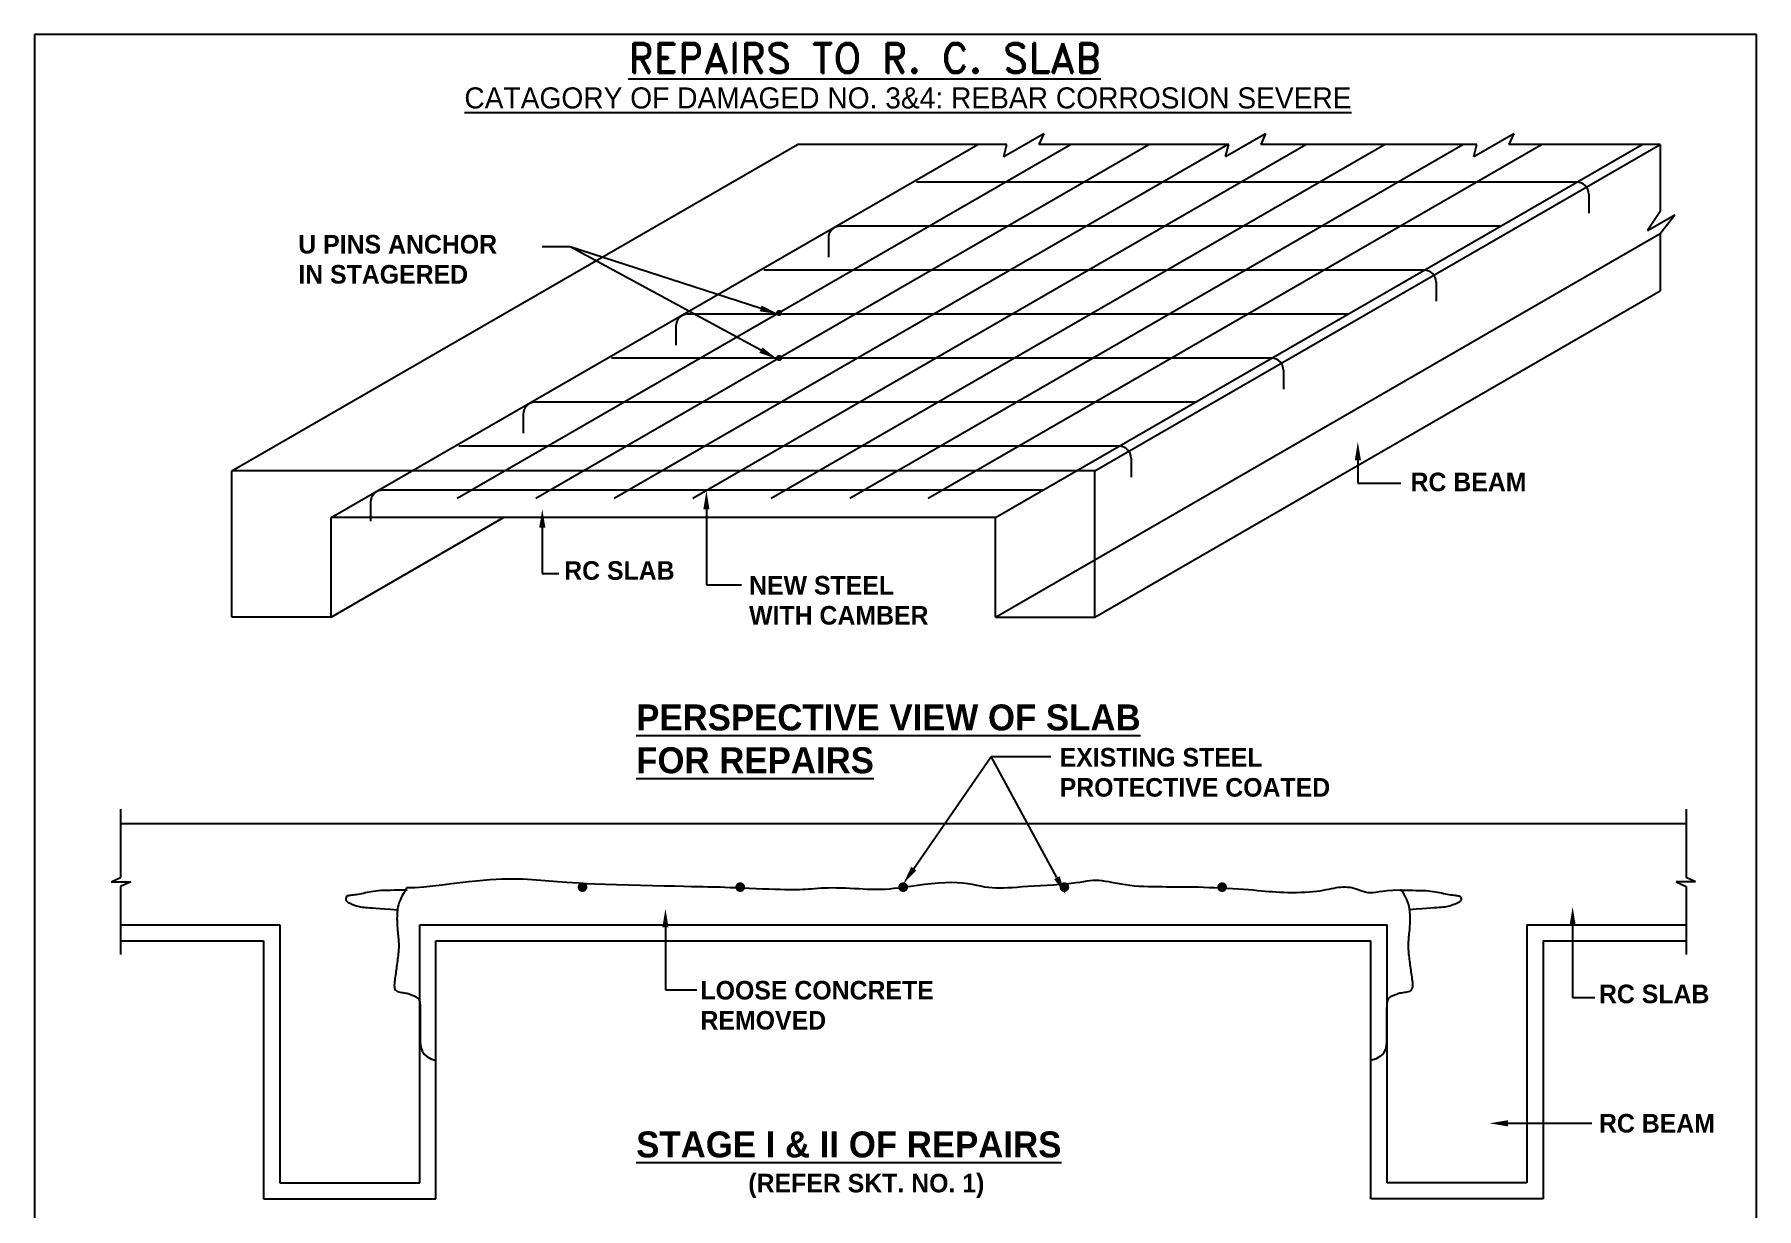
# Model space of a CAD drawing. Header units: millimetres. Extents: x -8855 to 105318, y -17958 to 67465.
# Drawn here: x 77640 to 98406, y 53209 to 67375 of the extents above; entities that cross this region are included whole.
import ezdxf
from ezdxf.lldxf.tags import DXFTag

# ---------------------------------------------------------------- set-up
doc = ezdxf.new("R2010")
doc.units = ezdxf.units.MM
doc.header["$LTSCALE"] = 25
for name, color, linetype in [('4', 4, 'Continuous'), ('COL', 3, 'Continuous'), ('TEXT', 2, 'Continuous')]:
    doc.layers.add(name, color=color, linetype=linetype)
doc.styles.add('ROMANS', font='stylu.ttf')
doc.styles.add('STYLE1', font='')
doc.styles.add('STYLE2', font='romand.shx')
doc.styles.get('STYLE1').set_extended_font_data('DomBold BT')
tags = doc.linetypes.add('HIDDEN2', pattern=[4.7625, 3.175, -1.5875]).pattern_tags.tags
tags[6:7] = [DXFTag(74, 4), DXFTag(75, 0), DXFTag(340, '0'), DXFTag(46, 1.0), DXFTag(50, 0.0), DXFTag(44, 0.0), DXFTag(45, 0.0)]
tags[4:5] = [DXFTag(74, 4), DXFTag(75, 0), DXFTag(340, '0'), DXFTag(46, 1.0), DXFTag(50, 0.0), DXFTag(44, 0.0), DXFTag(45, 0.0)]

msp = doc.modelspace()

# ---------------------------------------------------------------- linework, layer by layer
at = {"layer": '4'}
for p, q in [((80020.90527, 62111.39073), (86839.21791, 66047.94537)), ((82738.44083, 61778.54273), (90133.26312, 66047.94537)), ((83684.97387, 61778.54273), (91079.79616, 66047.94537)), ((84631.50691, 61778.54273), (92026.3292, 66047.94537)), ((85578.03995, 61778.54273), (92972.86224, 66047.94537)), ((86524.57299, 61778.54273), (93919.39528, 66047.94537)), ((89366.05459, 66047.94537), (86839.21791, 66047.94537)), ((87471.10603, 61778.54273), (94865.92832, 66047.94537)), ((88417.63907, 61778.54273), (95812.46136, 66047.94537)), ((89327.5915, 65901.68746), (89810.62404, 66181.39146)), ((89327.5915, 65901.68746), (89366.05459, 66047.94537)), ((89810.62404, 66181.39146), (89752.00267, 66047.94537)), ((92041.27659, 66047.94537), (89752.00267, 66047.94537)), ((90425.02262, 62111.39073), (97243.33527, 66047.94537)), ((92002.8135, 65901.68746), (92485.84604, 66181.39146)), ((92002.8135, 65901.68746), (92041.27659, 66047.94537)), ((92485.84604, 66181.39146), (92427.22467, 66047.94537)), ((95033.56195, 66047.94537), (92427.22467, 66047.94537)), ((94995.09886, 65901.68746), (95478.1314, 66181.39146)), ((94995.09886, 65901.68746), (95033.56195, 66047.94537)), ((95478.1314, 66181.39146), (95419.51002, 66047.94537)), ((97243.33527, 66047.94537), (95419.51002, 66047.94537)), ((97243.33527, 66047.94537), (97243.33527, 65239.16194)), ((96238.36801, 65592.86829), (88276.27273, 65592.86829)), ((96381.76011, 65449.47619), (96381.76011, 65218.58735)), ((97243.33527, 65239.16194), (97090.58714, 65008.53539)), ((95318.54996, 65061.81109), (87356.45468, 65061.81109)), ((97090.58714, 65008.53539), (97419.71361, 65198.55665)), ((97243.33527, 64973.75187), (97419.71361, 65198.55665)), ((87213.06258, 64918.41899), (87213.06258, 64687.53015)), ((97243.33527, 64973.75187), (97243.33527, 64282.55614)), ((94398.7319, 64530.75389), (86436.63663, 64530.75389)), ((94542.124, 64387.36179), (94542.124, 64156.47295)), ((90425.02262, 60346.0015), (97243.33527, 64282.55614)), ((93478.91385, 63999.69669), (85516.81857, 63999.69669)), ((85373.42648, 63856.30459), (85373.42648, 63625.41575)), ((92559.0958, 63468.63949), (84597.00052, 63468.63949)), ((92702.48789, 63325.24739), (92702.48789, 63094.35855)), ((91639.27774, 62937.58229), (83677.18246, 62937.58229)), ((83533.79037, 62794.19019), (83533.79037, 62563.30134)), ((90719.45969, 62406.52509), (82757.36441, 62406.52509)), ((90425.02262, 62111.39073), (80020.90527, 62111.39073)), ((80020.90527, 60346.0015), (80020.90527, 62111.39073)), ((90425.02262, 60346.0015), (90425.02262, 62111.39073)), ((90862.85179, 62263.13299), (90862.85179, 62032.24414)), ((81694.15426, 61732.07579), (81694.15426, 61501.18694)), ((89799.64164, 61875.46788), (81837.54636, 61875.46788)), ((81218.09138, 60346.0015), (83295.39973, 61545.33604)), ((89227.8365, 61545.33604), (81218.09138, 61545.33604)), ((81218.09138, 60346.0015), (81218.09138, 61545.33604)), ((89227.8365, 60346.0015), (89227.8365, 61545.33604)), ((81218.09138, 60346.0015), (80020.90527, 60346.0015)), ((89227.8365, 60346.0015), (90425.02262, 60346.0015)), ((78678.95577, 58026.42825), (78678.95577, 57203.50554)), ((97558.29135, 58026.42825), (97558.29135, 57203.50554)), ((78678.95577, 57855.82974), (97558.29135, 57855.82974)), ((78565.96685, 57150.49517), (78678.95577, 57203.50554)), ((78565.96685, 57150.49517), (78801.54894, 57150.49517)), ((78801.54894, 57150.49517), (78678.95577, 57094.09127)), ((97671.28027, 57150.49517), (97435.69818, 57150.49517)), ((97435.69818, 57150.49517), (97558.29135, 57094.09127)), ((97671.28027, 57150.49517), (97558.29135, 57203.50554)), ((78678.95577, 57094.09127), (78678.95577, 56274.56209)), ((97558.29135, 57094.09127), (97558.29135, 56274.56209)), ((78678.95577, 56634.28869), (80599.29464, 56634.28869)), ((80599.29464, 56634.28869), (80599.29464, 53521.56745)), ((95637.95248, 56634.28869), (95637.95248, 53521.56745)), ((95637.95248, 56634.28869), (97558.29135, 56634.28869)), ((78678.95577, 56438.84213), (80403.84808, 56438.84213)), ((80403.84808, 56438.84213), (80403.84808, 53326.12089)), ((95833.39905, 56438.84213), (95833.39905, 53326.12089)), ((95833.39905, 56438.84213), (97558.29135, 56438.84213)), ((82286.32524, 53521.56745), (82286.32524, 55699.21686)), ((93950.92188, 53521.56745), (93950.92188, 55699.21686)), ((82481.77181, 53326.12089), (82481.77181, 54995.89408)), ((93755.47532, 53326.12089), (93755.47532, 54995.89408)), ((80599.29464, 53521.56745), (82286.32524, 53521.56745)), ((95637.95248, 53521.56745), (93950.92188, 53521.56745)), ((80403.84808, 53326.12089), (82481.77181, 53326.12089)), ((95833.39905, 53326.12089), (93755.47532, 53326.12089))]:
    msp.add_line(p, q, dxfattribs=at)
at = {"layer": '4', "color": 5, "linetype": 'HIDDEN2'}
for p, q in [((81218.09138, 61545.33604), (89016.83952, 66047.94537)), ((89227.8365, 61545.33604), (97026.58464, 66047.94537)), ((89227.8365, 60346.0015), (97243.33527, 64973.75187)), ((82286.32524, 56634.28869), (93950.92188, 56634.28869)), ((82286.32524, 55699.21686), (82286.32524, 56634.28869)), ((93950.92188, 55699.21686), (93950.92188, 56634.28869)), ((82481.77181, 56438.84213), (93755.47532, 56438.84213)), ((82481.77181, 54995.89408), (82481.77181, 56438.84213)), ((93755.47532, 54995.89408), (93755.47532, 56438.84213))]:
    msp.add_line(p, q, dxfattribs=at)
at = {"layer": '4'}
for points in [[(94124.33292, 57052.05216), (94103.24044, 57051.72319), (94021.08067, 57047.67398), (93953.10828, 57041.94924), (93897.19165, 57035.38673), (93851.19919, 57028.82422), (93812.9993, 57023.09947), (93780.46038, 57019.05026), (93751.45082, 57017.51436), (93724.15354, 57019.08517), (93698.00941, 57023.37873), (93672.77384, 57029.7667), (93648.2022, 57037.62077), (93624.0499, 57046.31261), (93600.07231, 57055.21389), (93576.02484, 57063.69628), (93551.66287, 57071.13147), (93526.78256, 57077.00747), (93501.34315, 57081.27776), (93475.34462, 57084.01214), (93448.78699, 57085.28043), (93421.67025, 57085.15243), (93393.9944, 57083.69798), (93365.75945, 57080.98687), (93336.96538, 57077.08892), (93307.55397, 57072.10886), (93277.23401, 57066.29103), (93245.65605, 57059.91469), (93212.47066, 57053.2591), (93177.32839, 57046.6035), (93139.87979, 57040.22716), (93099.77544, 57034.40933), (93056.66588, 57029.42927), (93010.38804, 57025.50805), (92961.52433, 57022.63405), (92910.84351, 57020.73743), (92859.11437, 57019.7484), (92807.10567, 57019.59714), (92755.5862, 57020.21383), (92705.32471, 57021.52866), (92657.08999, 57023.47181), (92611.34797, 57025.97348), (92567.35315, 57028.96384), (92524.05722, 57032.37309), (92480.41184, 57036.13141), (92435.3687, 57040.16898), (92387.87946, 57044.416), (92336.89579, 57048.80264), (92281.36937, 57053.2591), (92220.62461, 57057.71555), (92155.47687, 57062.1022), (92087.11426, 57066.34921), (92016.72489, 57070.38679), (91945.49685, 57074.1451), (91874.61826, 57077.55435), (91805.27721, 57080.54471), (91738.66181, 57083.04638), (91675.65733, 57085.01281), (91615.9376, 57086.49054), (91558.87364, 57087.54938), (91503.83644, 57088.25916), (91450.19702, 57088.68967), (91397.32637, 57088.91075), (91344.59549, 57088.9922), (91291.3754, 57089.00384), (91237.18851, 57089.03874), (91182.16296, 57089.28309), (91126.5783, 57089.94633), (91070.71409, 57091.23788), (91014.84988, 57093.36721), (90959.26522, 57096.54374), (90904.23967, 57100.97693), (90850.05278, 57106.87621), (90796.97246, 57114.32303), (90745.22002, 57122.88687), (90695.00513, 57132.00923), (90646.53745, 57141.13158), (90600.02665, 57149.69543), (90555.68239, 57157.14225), (90513.71434, 57162.91353), (90474.33217, 57166.45077), (90437.47763, 57167.35836), (90402.02086, 57165.89226), (90366.56409, 57162.47138), (90329.70955, 57157.51459), (90290.05947, 57151.44078), (90246.21608, 57144.66882), (90196.78161, 57137.61762), (90140.35829, 57130.70603), (90076.09581, 57124.27185), (90005.3337, 57118.32835), (89929.95894, 57112.80773), (89851.85854, 57107.64217), (89772.91947, 57102.76383), (89695.02873, 57098.10492), (89620.0733, 57093.5976), (89549.94019, 57089.17405), (89486.0388, 57084.83129), (89427.86827, 57080.82564), (89374.45015, 57077.47822), (89324.80602, 57075.1102), (89277.95742, 57074.04271), (89232.92593, 57074.5969), (89188.7331, 57077.09391), (89144.40049, 57081.85489), (89099.0079, 57089.00882), (89051.86811, 57097.91608), (89002.3521, 57107.74488), (88949.83088, 57117.66344), (88893.67547, 57126.83999), (88833.25685, 57134.44272), (88767.94604, 57139.63987), (88697.11404, 57141.59965), (88620.53953, 57139.75556), (88539.63193, 57134.6023), (88456.20835, 57126.89983), (88372.08588, 57117.40813), (88289.08163, 57106.88717), (88209.0127, 57096.09693), (88133.69618, 57085.79739), (88064.94918, 57076.7485), (88004.0297, 57069.55335), (87949.95929, 57064.18732), (87901.20041, 57060.46889), (87856.21551, 57058.21656), (87813.46704, 57057.24881), (87771.41745, 57057.38411), (87728.52921, 57058.44096), (87683.26475, 57060.23784), (87634.49423, 57062.58891), (87582.7185, 57065.29104), (87528.84611, 57068.13679), (87473.78562, 57070.91871), (87418.44557, 57073.42935), (87363.73452, 57075.46126), (87310.56102, 57076.80701), (87259.83361, 57077.25914), (87212.23954, 57076.67935), (87167.58079, 57075.20594), (87125.43802, 57073.04636), (87085.3919, 57070.40806), (87047.02311, 57067.49848), (87009.91231, 57064.52507), (86973.64017, 57061.69528), (86937.78737, 57059.21655), (86901.84138, 57057.26176), (86864.91695, 57055.86548), (86826.03564, 57055.02772), (86784.21902, 57054.74846), (86738.48863, 57055.02772), (86687.86606, 57055.86548), (86631.37285, 57057.26176), (86568.03057, 57059.21655), (86497.38493, 57061.70658), (86421.07833, 57064.6155), (86341.27731, 57067.80367), (86260.1484, 57071.13147), (86179.85816, 57074.45927), (86102.57312, 57077.64744), (86030.45983, 57080.55635), (85965.68483, 57083.04638), (85909.43623, 57085.02444), (85858.98838, 57086.58362), (85810.63718, 57087.86354), (85760.67854, 57089.00384), (85705.40838, 57090.14413), (85641.1226, 57091.42405), (85564.11712, 57092.98323), (85470.68783, 57094.96129), (85358.52843, 57097.46296), (85230.92367, 57100.45332), (85092.55608, 57103.86257), (84948.10819, 57107.62089), (84802.26252, 57111.65846), (84659.70162, 57115.90548), (84525.10801, 57120.29212), (84403.16422, 57124.74858), (84297.38797, 57129.21667), (84206.63774, 57133.68476), (84128.60723, 57138.15286), (84060.9901, 57142.62095), (84001.48003, 57147.08904), (83947.77072, 57151.55713), (83897.55582, 57156.02523), (83848.52903, 57160.49332), (83798.74512, 57164.93814), (83747.70321, 57169.24333), (83695.26353, 57173.26927), (83641.28631, 57176.87632), (83585.63176, 57179.92487), (83528.16011, 57182.27527), (83468.73158, 57183.7879), (83407.2064, 57184.32314), (83343.3516, 57183.74718), (83276.56148, 57181.94947), (83206.13716, 57178.8253), (83131.37976, 57174.26994), (83051.59038, 57168.17867), (82966.07015, 57160.44678), (82874.12017, 57150.96953), (82775.04157, 57139.64222), (82668.76444, 57126.59283), (82557.7349, 57112.88021), (82445.02804, 57099.79591), (82333.71894, 57088.6315), (82226.88271, 57080.67852), (82127.59444, 57077.22855)], [(82134.00668, 57051.72319), (82078.79715, 57050.47161), (82027.46529, 57049.60956), (81979.78246, 57048.95781), (81935.52005, 57048.33714), (81894.44945, 57047.56829), (81856.34203, 57046.47204), (81820.96917, 57044.86916), (81788.10227, 57042.58041), (81757.50602, 57039.4838), (81728.91847, 57035.6863), (81702.07099, 57031.35211), (81676.69496, 57026.64545), (81652.52173, 57021.73052), (81629.2827, 57016.77153), (81606.70922, 57011.9327), (81584.53267, 57007.37823), (81562.58264, 57003.24229), (81541.08167, 56999.53891), (81520.3505, 56996.25205), (81500.70988, 56993.36571), (81482.48056, 56990.86385), (81465.98329, 56988.73047), (81451.53883, 56986.94953), (81439.46792, 56985.50502), (81429.9697, 56984.35823), (81422.75682, 56983.37964), (81417.42034, 56982.41708), (81413.55128, 56981.31835), (81410.74071, 56979.93125), (81408.57965, 56978.10359), (81406.65916, 56975.68317), (81404.57027, 56972.51781), (81402.035, 56968.49936), (81399.29927, 56963.69591), (81396.73995, 56958.2196), (81394.73392, 56952.18258), (81393.65807, 56945.69698), (81393.88928, 56938.87496), (81395.80443, 56931.82865), (81399.7804, 56924.6702), (81406.08047, 56917.5024), (81414.51354, 56910.39067), (81424.77488, 56903.39109), (81436.55978, 56896.55972), (81449.56354, 56889.95263), (81463.48144, 56883.62591), (81478.00876, 56877.63561), (81492.8408, 56872.03781), (81507.76505, 56866.87723), (81522.93788, 56862.15321), (81538.60788, 56857.85373), (81555.02362, 56853.96678), (81572.43369, 56850.48034), (81591.08666, 56847.38239), (81611.23113, 56844.66092), (81633.11566, 56842.30392), (81657.21738, 56840.2582), (81684.92752, 56838.3059), (81717.86587, 56836.18799), (81757.65219, 56833.64544), (81805.90626, 56830.41923), (81864.24785, 56826.25033), (81934.29675, 56820.8797), (82017.67272, 56814.04832)], [(82127.59444, 57077.22855), (82096.18243, 57023.3574), (82071.55298, 56977.37771), (82052.81588, 56938.13591), (82039.08093, 56904.47843), (82029.45793, 56875.2517), (82023.05666, 56849.30217), (82018.98692, 56825.47625), (82016.35851, 56802.62039), (82014.42577, 56779.7771), (82013.02117, 56756.77324), (82012.12178, 56733.63175), (82011.70461, 56710.37556), (82011.74671, 56687.02762), (82012.22511, 56663.61086), (82013.11685, 56640.14822), (82014.39897, 56616.66264), (82016.03703, 56593.20383), (82017.95064, 56569.92853), (82020.04796, 56547.02024), (82022.23713, 56524.66249), (82024.4263, 56503.03879), (82026.52362, 56482.33264), (82028.43724, 56462.72755), (82030.07529, 56444.40704), (82031.36124, 56427.46287), (82032.27977, 56411.61976), (82032.83089, 56396.51069), (82033.0146, 56381.76864), (82032.83089, 56367.0266), (82032.27977, 56351.91753), (82031.36124, 56336.07442), (82030.07529, 56319.13025), (82028.42958, 56300.81739), (82026.46239, 56281.26583), (82024.21963, 56260.70496), (82021.74725, 56239.36417), (82019.09115, 56217.47285), (82016.29728, 56195.26038), (82013.41155, 56172.95616), (82010.4799, 56150.78957), (82007.54059, 56128.94412), (82004.60128, 56107.41982), (82001.66197, 56086.17078), (81998.72266, 56065.15113), (81995.78335, 56044.315), (81992.84404, 56023.61649), (81989.90473, 56003.00974), (81986.96542, 55982.44887), (81984.08734, 55961.94917), (81981.57668, 55941.77061), (81979.80084, 55922.23434), (81979.12725, 55903.6615), (81979.92331, 55886.37324), (81982.55644, 55870.6907), (81987.39406, 55856.93502), (81994.80357, 55845.42736), (82005.00696, 55836.3665), (82017.64446, 55829.4619), (82032.21089, 55824.30066), (82048.20105, 55820.46987), (82065.10974, 55817.55663), (82082.43178, 55815.14805), (82099.66196, 55812.83123), (82116.29509, 55810.19326), (82131.92342, 55806.913), (82146.52901, 55803.03633), (82160.19135, 55798.70089), (82172.98992, 55794.0443), (82185.00422, 55789.2042), (82196.31374, 55784.31822), (82206.99799, 55779.524), (82217.13644, 55774.95916), (82226.78622, 55770.70018), (82235.91493, 55766.57883), (82244.4678, 55762.36573), (82252.39006, 55757.83148), (82259.62693, 55752.74669), (82266.12364, 55746.88199), (82271.82542, 55740.00798), (82276.6775, 55731.89527), (82280.65101, 55722.37564), (82283.82075, 55711.52555), (82286.28741, 55699.48265), (82288.15169, 55686.38456), (82289.51429, 55672.36891), (82290.47591, 55657.57334), (82291.13725, 55642.13549), (82291.59901, 55626.19297), (82291.94716, 55609.84521), (82292.20879, 55593.03867), (82292.39626, 55575.68159), (82292.52192, 55557.68222), (82292.59814, 55538.94881), (82292.63728, 55519.38961), (82292.6517, 55498.91284), (82292.65377, 55477.42677), (82292.65377, 55454.83199), (82292.65377, 55430.99851), (82292.65377, 55405.78869), (82292.65377, 55379.06491), (82292.65377, 55350.68954), (82292.65377, 55320.52493), (82292.65377, 55288.43346), (82292.65377, 55254.27749), (82293.02314, 55218.12583), (82295.60873, 55180.87311), (82302.62679, 55143.6204), (82316.29352, 55107.46874), (82338.82516, 55073.51922), (82372.43794, 55042.87289), (82419.34808, 55016.63082), (82481.77181, 54995.89408)], [(94124.33292, 57052.05216), (94141.0647, 57023.3574), (94165.69415, 56977.37771), (94184.43124, 56938.13591), (94198.16619, 56904.47843), (94207.7892, 56875.2517), (94214.19046, 56849.30217), (94218.2602, 56825.47625), (94220.88861, 56802.62039), (94222.82136, 56779.7771), (94224.22595, 56756.77324), (94225.12535, 56733.63175), (94225.54251, 56710.37556), (94225.50041, 56687.02762), (94225.02201, 56663.61086), (94224.13027, 56640.14822), (94222.84815, 56616.66264), (94221.2101, 56593.20383), (94219.29648, 56569.92853), (94217.19916, 56547.02024), (94215.00999, 56524.66249), (94212.82082, 56503.03879), (94210.7235, 56482.33264), (94208.80989, 56462.72755), (94207.17183, 56444.40704), (94205.88589, 56427.46287), (94204.96735, 56411.61976), (94204.41623, 56396.51069), (94204.23253, 56381.76864), (94204.41623, 56367.0266), (94204.96735, 56351.91753), (94205.88589, 56336.07442), (94207.17183, 56319.13025), (94208.81754, 56300.81739), (94210.78473, 56281.26583), (94213.02749, 56260.70496), (94215.49988, 56239.36417), (94218.15597, 56217.47285), (94220.94984, 56195.26038), (94223.83557, 56172.95616), (94226.76723, 56150.78957), (94229.70653, 56128.94412), (94232.64584, 56107.41982), (94235.58515, 56086.17078), (94238.52446, 56065.15113), (94241.46377, 56044.315), (94244.40308, 56023.61649), (94247.34239, 56003.00974), (94250.2817, 55982.44887), (94253.15978, 55961.94917), (94255.67044, 55941.77061), (94257.44628, 55922.23434), (94258.11987, 55903.6615), (94257.32381, 55886.37324), (94254.69068, 55870.6907), (94249.85307, 55856.93502), (94242.44355, 55845.42736), (94232.24017, 55836.3665), (94219.60266, 55829.4619), (94205.03623, 55824.30066), (94189.04607, 55820.46987), (94172.13738, 55817.55663), (94154.81535, 55815.14805), (94137.58517, 55812.83123), (94120.95204, 55810.19326), (94105.3237, 55806.913), (94090.71811, 55803.03633), (94077.05578, 55798.70089), (94064.25721, 55794.0443), (94052.24291, 55789.2042), (94040.93338, 55784.31822), (94030.24914, 55779.524), (94020.11068, 55774.95916), (94010.4609, 55770.70018), (94001.33219, 55766.57883), (93992.77932, 55762.36573), (93984.85707, 55757.83148), (93977.6202, 55752.74669), (93971.12348, 55746.88199), (93965.4217, 55740.00798), (93960.56962, 55731.89527), (93956.59611, 55722.37564), (93953.42637, 55711.52555), (93950.95971, 55699.48265), (93949.09543, 55686.38456), (93947.73283, 55672.36891), (93946.77121, 55657.57334), (93946.10987, 55642.13549), (93945.64811, 55626.19297), (93945.29996, 55609.84521), (93945.03833, 55593.03867), (93944.85087, 55575.68159), (93944.7252, 55557.68222), (93944.64898, 55538.94881), (93944.60984, 55519.38961), (93944.59542, 55498.91284), (93944.59336, 55477.42677), (93944.59336, 55454.83199), (93944.59336, 55430.99851), (93944.59336, 55405.78869), (93944.59336, 55379.06491), (93944.59336, 55350.68954), (93944.59336, 55320.52493), (93944.59336, 55288.43346), (93944.59336, 55254.27749), (93944.22399, 55218.12583), (93941.63839, 55180.87311), (93934.62034, 55143.6204), (93920.9536, 55107.46874), (93898.42196, 55073.51922), (93864.80918, 55042.87289), (93817.89905, 55016.63082), (93755.47532, 54995.89408)], [(94103.24044, 57051.72319), (94158.44997, 57050.47161), (94209.78184, 57049.60956), (94257.46466, 57048.95781), (94301.72707, 57048.33714), (94342.79767, 57047.56829), (94380.90509, 57046.47204), (94416.27795, 57044.86916), (94449.14486, 57042.58041), (94479.74111, 57039.4838), (94508.32865, 57035.6863), (94535.17613, 57031.35211), (94560.55217, 57026.64545), (94584.72539, 57021.73052), (94607.96443, 57016.77153), (94630.53791, 57011.9327), (94652.71446, 57007.37823), (94674.66448, 57003.24229), (94696.16545, 56999.53891), (94716.89662, 56996.25205), (94736.53724, 56993.36571), (94754.76656, 56990.86385), (94771.26383, 56988.73047), (94785.70829, 56986.94953), (94797.7792, 56985.50502), (94807.27742, 56984.35823), (94814.4903, 56983.37964), (94819.82679, 56982.41708), (94823.69584, 56981.31835), (94826.50642, 56979.93125), (94828.66747, 56978.10359), (94830.58797, 56975.68317), (94832.67685, 56972.51781), (94835.21212, 56968.49936), (94837.94785, 56963.69591), (94840.50717, 56958.2196), (94842.5132, 56952.18258), (94843.58905, 56945.69698), (94843.35784, 56938.87496), (94841.4427, 56931.82865), (94837.46673, 56924.6702), (94831.16665, 56917.5024), (94822.73359, 56910.39067), (94812.47225, 56903.39109), (94800.68734, 56896.55972), (94787.68358, 56889.95263), (94773.76568, 56883.62591), (94759.23836, 56877.63561), (94744.40632, 56872.03781), (94729.48207, 56866.87723), (94714.30924, 56862.15321), (94698.63924, 56857.85373), (94682.2235, 56853.96678), (94664.81343, 56850.48034), (94646.16046, 56847.38239), (94626.016, 56844.66092), (94604.13146, 56842.30392), (94580.02975, 56840.2582), (94552.3196, 56838.3059), (94519.38126, 56836.18799), (94479.59494, 56833.64544), (94431.34086, 56830.41923), (94372.99927, 56826.25033), (94302.95037, 56820.8797), (94219.5744, 56814.04832)]]:
    msp.add_lwpolyline(points, dxfattribs=at)
for centre, start, end in [((96238.36801, 65449.47619), 0, 90), ((87356.45468, 64918.41899), 90, 180), ((94398.7319, 64387.36179), 0, 90), ((85516.81857, 63856.30459), 90, 180), ((92559.0958, 63325.24739), 0, 90), ((83677.18246, 62794.19019), 90, 180), ((90719.45969, 62263.13299), 0, 90), ((81837.54636, 61732.07579), 90, 180)]:
    msp.add_arc(centre, 143.3921, start, end, dxfattribs=at)
at = {"layer": 'COL'}
for p, q in [((77639.79817, 67374.73649), (77639.79817, 39140.04588)), ((98406.11763, 67374.73649), (77639.79817, 67374.73649)), ((98406.11763, 39140.04588), (98406.11763, 67374.73649))]:
    msp.add_line(p, q, dxfattribs=at)
at = {"layer": 'COL', "const_width": 58.25304}
for points in [[(84218.87168, 57087.24969, 1), (84277.12472, 57087.24969, 1)], [(86121.45312, 57087.24969, 1), (86179.70616, 57087.24969, 1)], [(88086.07527, 57087.24969, 1), (88144.32831, 57087.24969, 1)], [(90030.01722, 57087.24969, 1), (90088.27025, 57087.24969, 1)], [(91932.59866, 57087.24969, 1), (91990.8517, 57087.24969, 1)]]:
    msp.add_lwpolyline(points, format="xyb", close=True, dxfattribs=at)
at = {"layer": 'TEXT', "color": 5}
for p, q in [((84100.41822, 64813.8133), (83761.23981, 64813.8133)), ((86399.89231, 63565.43396), (84100.41822, 64813.8133)), ((86397.22296, 64069.69443), (84100.41822, 64813.8133)), ((93598.4657, 62236.17495), (93598.4657, 61960.15268)), ((93598.4657, 61960.15268), (94116.93227, 61960.15268)), ((85742.77216, 61644.62649), (85742.77216, 60735.97142)), ((83763.96413, 61422.52783), (83763.96413, 60869.23267)), ((83763.96413, 60869.23267), (83964.06405, 60869.23267)), ((85742.77216, 60735.97142), (86165.19766, 60735.97142)), ((88243.29878, 57311.12568), (89175.15611, 58663.51171)), ((89968.67793, 57201.8079), (89175.15611, 58663.51171)), ((89175.15611, 58663.51171), (89894.46463, 58663.51171)), ((85248.8609, 56602.3204), (85248.8609, 55849.77526)), ((96188.36646, 56624.19006), (96188.36646, 55757.65833)), ((85248.8609, 55849.77526), (85627.3016, 55849.77526)), ((96188.36646, 55757.65833), (96456.82878, 55757.65833)), ((95410.15741, 54237.99508), (96421.03381, 54237.99508))]:
    msp.add_line(p, q, dxfattribs=at)
at = {"layer": 'TEXT', "const_width": 37.34169}
for points in [[(86600.6269, 64014.35913, 1), (86637.96859, 64014.35913, 1)], [(86600.6269, 63471.00694, 1), (86637.96859, 63471.00694, 1)]]:
    msp.add_lwpolyline(points, format="xyb", close=True, dxfattribs=at)
at = {"layer": 'TEXT', "color": 5}
for points in [[(86408.73198, 64105.21828), (86385.71394, 64034.17057), (86610.3661, 64000.6403)], [(86417.70876, 63598.25128), (86382.07587, 63532.61665), (86596.7962, 63458.53528)], [(93561.12401, 62236.17495), (93635.80739, 62236.17495), (93598.4657, 62460.2251)], [(85705.43047, 61644.62649), (85780.11385, 61644.62649), (85742.77216, 61868.67664)], [(83726.62244, 61422.52783), (83801.30582, 61422.52783), (83763.96413, 61646.57798)], [(88274.04768, 57289.93825), (88212.54989, 57332.31311), (88116.1742, 57126.63229)], [(89935.50084, 57184.67074), (90001.85503, 57218.94506), (90071.50091, 57002.74534)], [(85211.51921, 56602.3204), (85286.20259, 56602.3204), (85248.8609, 56826.37055)], [(96151.02476, 56624.19006), (96225.70815, 56624.19006), (96188.36646, 56848.24021)], [(95410.15741, 54200.65339), (95410.15741, 54275.33677), (95186.10726, 54237.99508)]]:
    msp.add_solid(points, dxfattribs=at)

# ---------------------------------------------------------------- texts
at = {"layer": 'TEXT'}
for s, height, style, p in [('%%UREPAIRS TO R. C. SLAB', 358.4802411, 'STYLE2', (84800.99839, 66911.29966)), ('%%uCATAGORY OF DAMAGED NO. 3&4: REBAR CORROSION SEVERE', 253.9235041, 'ROMANS', (82824.26749, 66481.91913)), ('U PINS ANCHOR', 224.0501507, 'STYLE1', (80821.48899, 64731.73399)), ('IN STAGERED', 224.0501507, 'STYLE1', (80821.48899, 64368.98613)), ('RC BEAM', 224.050151, 'STYLE1', (94233.23441, 61863.6979)), ('RC SLAB', 224.050151, 'STYLE1', (84027.82231, 60795.46376)), ('NEW STEEL', 224.050151, 'STYLE1', (86257.47881, 60617.42475)), ('WITH CAMBER', 224.0501507, 'STYLE1', (86257.47881, 60254.67688)), ('%%UPERSPECTIVE VIEW OF SLAB', 313.670211, 'STYLE1', (84896.0373, 58977.51503)), ('%%UFOR REPAIRS', 313.670211, 'STYLE1', (84896.0373, 58461.19173)), ('EXISTING STEEL', 224.0501507, 'STYLE1', (90002.0876, 58541.90611)), ('PROTECTIVE COATED', 224.0501507, 'STYLE1', (90002.0876, 58179.15825)), ('LOOSE CONCRETE', 224.0501507, 'STYLE1', (85671.40437, 55731.80248)), ('RC SLAB', 224.050151, 'STYLE1', (96505.65634, 55687.29273)), ('REMOVED', 224.050151, 'STYLE1', (85671.40437, 55369.05462)), ('RC BEAM', 224.050151, 'STYLE1', (96505.65634, 54126.69267)), ('%%USTAGE I & II OF REPAIRS', 313.670211, 'STYLE1', (84896.0373, 53826.29824)), ('(REFER SKT. NO. 1)', 224.0501507, 'STYLE1', (86248.1975, 53404.91364))]:
    msp.add_text(s, height=height, dxfattribs=dict(at, style=style)).set_placement(p)

doc.saveas('drawing.dxf')
